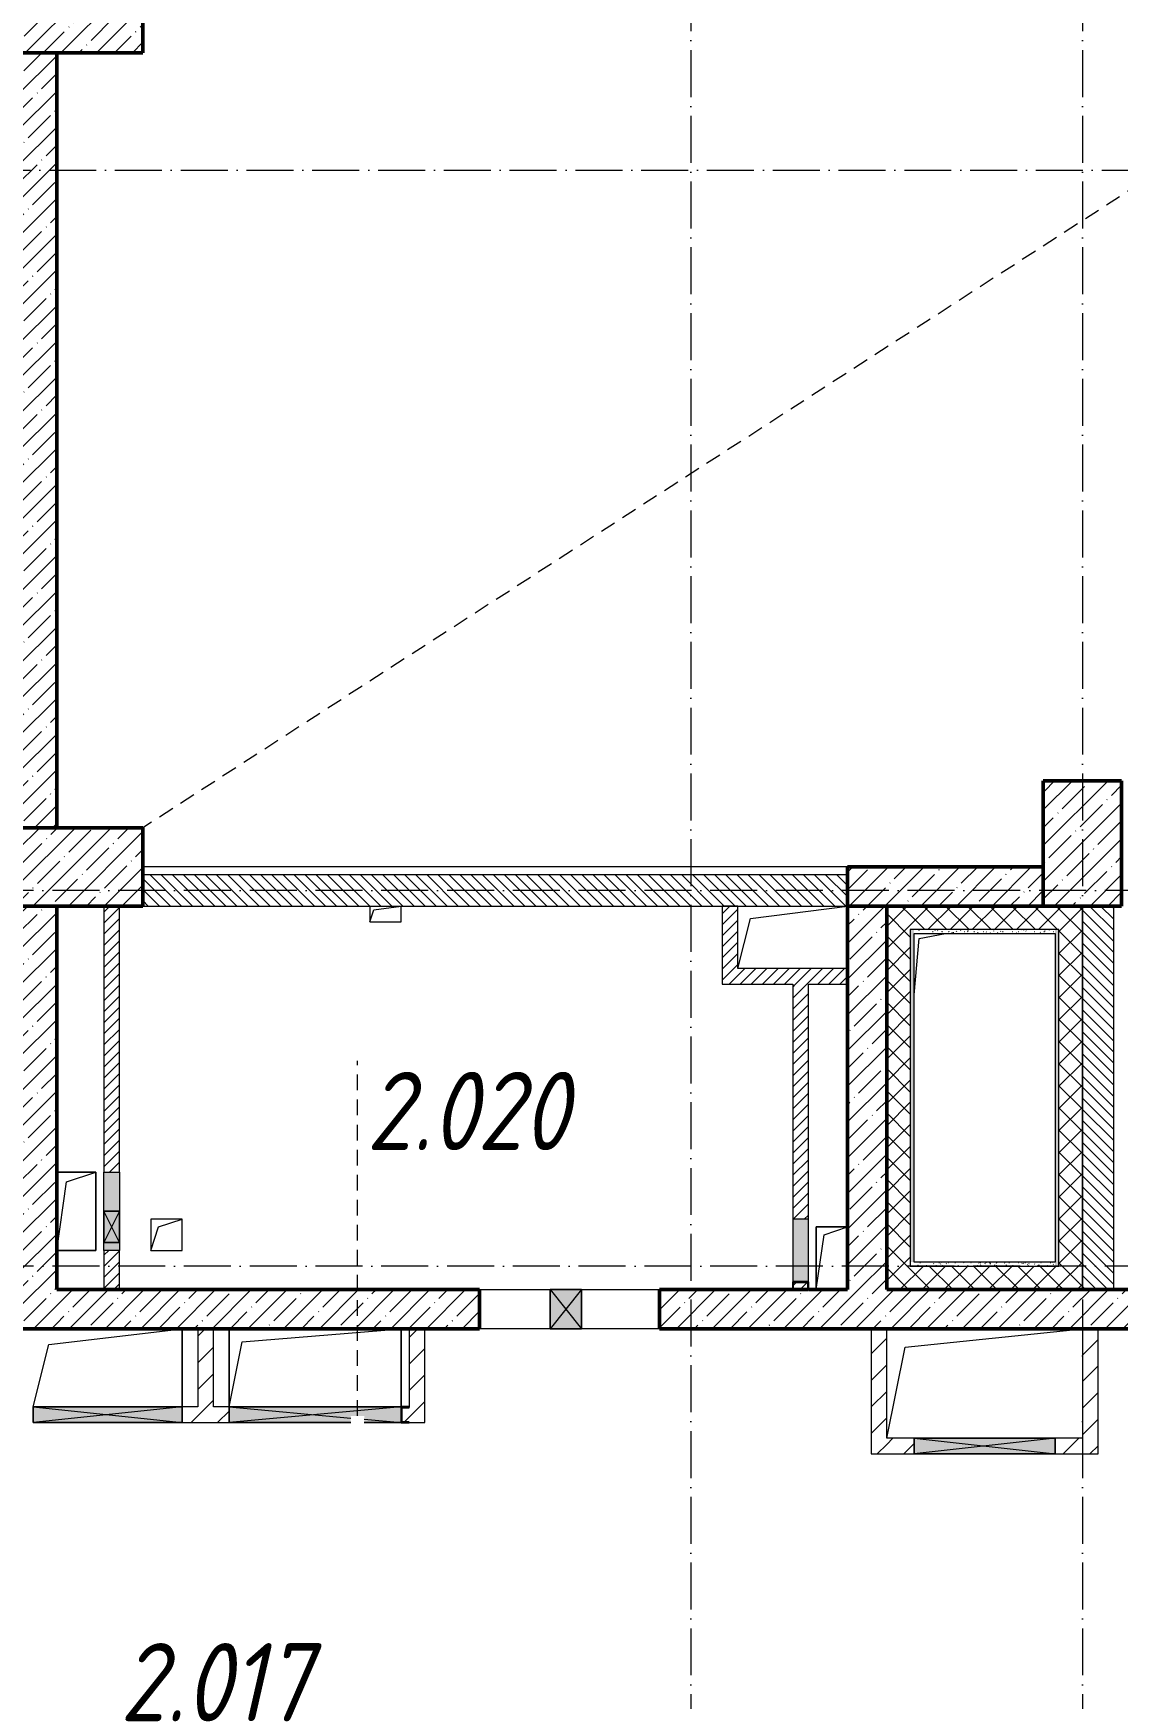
# Model space of a CAD drawing. Header units: millimetres. Extents: x -213536 to 1564669, y -45299 to 942238.
# Drawn here: x 594583 to 601508, y 636361 to 647000 of the extents above; entities that cross this region are included whole.
import ezdxf

# ---------------------------------------------------------------- set-up
doc = ezdxf.new("R2010")
doc.units = ezdxf.units.MM
doc.linetypes.add('200_ШТРИХ_ш1п0_6_', pattern=[160, 100, -60])
doc.linetypes.add('50_200_ШТРИХ_1Т_ш5_п1_п1_', pattern=[700, 500, -100, 0, -100])
for name, color, linetype, lineweight in [('3.1) ЖБ окна 1.2 м', 102, 'Continuous', 30), ('A-DETL-____-OTLN-3', 7, '200_ШТРИХ_ш1п0_6_', 9), ('A-DETL-GENF-OTLN', 7, 'Continuous', 9), ('A-FLOR-____-OTLN', 7, 'Continuous', 9), ('A-GENM-____-MCUT', 7, 'Continuous', 25), ('A-GENM-____-OTLN', 7, 'Continuous', 9), ('A-GENM-____-OTLN-1', 7, 'Continuous', 25), ('A-GLAZ-____-OTLN', 7, 'Continuous', 9), ('A-WALL-____-MCUT', 7, 'Continuous', 13), ('A-WALL-____-MCUT-1', 7, 'Continuous', 9), ('A-WALL-____-MCUT-2', 7, 'Continuous', 50), ('A-WALL-____-OTLN', 7, 'Continuous', 9), ('A-WALL-____-PATT-1', 7, 'Continuous', 9), ('A-WALL-FNSH-MCUT-1', 7, 'Continuous', 9), ('S-COLS-____-MCUT', 7, 'Continuous', 50), ('S-COLS-____-OTLN', 7, 'Continuous', 9), ('S-GRID-____-OTLN-1', 7, '50_200_ШТРИХ_1Т_ш5_п1_п1_', 9), ('Марки помещений', 7, 'Continuous', 9)]:
    doc.layers.add(name, color=color, linetype=linetype, lineweight=lineweight)
for name, color, linetype, lineweight, true_color in [('A-DETL-GENF-OTLN-3', 9, 'Continuous', 9, 0x808080), ('A-DETL-GENF-OTLN-4', 9, '200_ШТРИХ_ш1п0_6_', 9, 0x808080), ('A-GLAZ-____-OTLN-1', 7, 'Continuous', 9, 0xc0c0c0), ('A-WALL-____-PATT-2', 7, 'Continuous', 9, 0x787878)]:
    doc.layers.add(name, color=color, linetype=linetype, lineweight=lineweight, true_color=true_color)
doc.styles.add('ISOCPEUR_I_2', font='isocpeui.ttf', dxfattribs={"width": 0.85, "height": 2.3})
pattern_1 = [(45, (544282.637, 571544.04), (-35.35534, 35.35534), [])]
pattern_2 = [(45, (544282.64, 571544.04), (-114.04925, 114.04925), []), (45, (544396.69, 571544.04), (-114.04925, 114.04925), [201.612, -40.322, 3.353, -36.97])]
pattern_3 = [(135, (544282.637, 571544.04), (-35.35534, -35.35534), [])]
pattern_4 = [(0, (544282.637, 571544.04), (81.28, 20.32), [3.353, -57.607, 3.353, -57.607, -325.12]), (0, (544282.637, 571544.04), (81.28, 20.32), [-121.92, 3.353, -118.567, 3.353, -57.607, -142.24]), (0, (544282.637, 571544.04), (81.28, 20.32), [-304.8, 3.353, -37.287, 3.353, -98.247]), (120, (544313.117, 571554.2), (-58.237636, 60.230545), [3.353, -57.607, 3.353, -57.607, -325.12]), (120, (544313.117, 571554.2), (-58.237636, 60.230545), [-121.92, 3.353, -118.567, 3.353, -57.607, -142.24]), (120, (544313.117, 571554.2), (-58.237636, 60.230545), [-304.8, 3.353, -37.287, 3.353, -98.247]), (240, (544323.277, 571594.84), (-23.042364, -80.550545), [3.353, -57.607, 3.353, -57.607, -325.12]), (240, (544323.277, 571594.84), (-23.042364, -80.550545), [-121.92, 3.353, -118.567, 3.353, -57.607, -142.24]), (240, (544323.277, 571594.84), (-23.042364, -80.550545), [-304.8, 3.353, -37.287, 3.353, -98.247])]
pattern_5 = [(45, (544282.64, 571544.04), (-70.71068, 70.71068), []), (135, (544282.64, 571544.04), (-70.71068, -70.71068), [])]
pattern_6 = [(45, (544282.64, 571544.04), (-84.85281, 84.85281), [])]

# ---------------------------------------------------------------- blocks, each defined once
blk = doc.blocks.new('BSC_Колонна _Прямоугольная - 500х800-V75-АР1_План отверстий 2 этажа в осях 1-64_Ю-ЯЯ')
at = {"layer": 'S-COLS-____-OTLN'}
h = blk.add_hatch(dxfattribs=at)
h.set_pattern_fill('FP_87', color=256, style=0, pattern_type=2)
h.set_pattern_definition([(315, (-75581.04, 50600), (114.04925, 114.04925), []), (315, (-75581.04, 50485.95), (114.04925, 114.04925), [201.613, -40.323, 3.353, -36.97])])
h.paths.add_polyline_path([(-250, -400), (250, -400), (250, 400), (-250, 400)], flags=0)
at = {"layer": 'S-COLS-____-MCUT'}
for p, q in [((250, 400), (-250, 400)), ((-250, 400), (-250, -400)), ((250, -400), (250, 400)), ((-250, -400), (250, -400))]:
    blk.add_line(p, q, dxfattribs=at)
blk = doc.blocks.new('BSC_Колонна _Прямоугольная - 500х800-V76-АР1_План отверстий 2 этажа в осях 1-64_Ю-ЯЯ')
at = {"layer": 'S-COLS-____-OTLN'}
h = blk.add_hatch(dxfattribs=at)
h.set_pattern_fill('FP_88', color=256, style=0, pattern_type=2)
h.set_pattern_definition([(315, (-70131.04, 50600), (114.04925, 114.04925), []), (315, (-70131.04, 50485.95), (114.04925, 114.04925), [201.613, -40.323, 3.353, -36.97])])
h.paths.add_polyline_path([(-250, -400), (250, -400), (250, 400), (-250, 400)], flags=0)
at = {"layer": 'S-COLS-____-MCUT'}
for p, q in [((250, 400), (-250, 400)), ((-250, 400), (-250, -400)), ((250, -400), (250, 400)), ((-250, -400), (250, -400))]:
    blk.add_line(p, q, dxfattribs=at)
blk = doc.blocks.new('BSC_Колонна _Прямоугольная - 500х800-V86-АР1_План отверстий 2 этажа в осях 1-64_Ю-ЯЯ')
at = {"layer": 'S-COLS-____-OTLN'}
h = blk.add_hatch(dxfattribs=at)
h.set_pattern_fill('FP_99', color=256, style=0, pattern_type=2)
h.set_pattern_definition([(225, (57000, 70281.04), (114.04925, -114.04925), []), (225, (56885.95, 70281.04), (114.04925, -114.04925), [201.613, -40.323, 3.353, -36.97])])
h.paths.add_polyline_path([(-250, 400), (-250, -400), (250, -400), (250, 400)], flags=0)
at = {"layer": 'S-COLS-____-MCUT'}
for p, q in [((250, 400), (-250, 400)), ((-250, 400), (-250, -400)), ((250, -400), (250, 400)), ((-250, -400), (250, -400))]:
    blk.add_line(p, q, dxfattribs=at)
blk = doc.blocks.new('AR_Отверстие Ниша - Лючок-32402213-АР1_План отверстий 2 этажа в осях 1-64_Ю-ЯЯ')
at = {"layer": 'A-GLAZ-____-OTLN'}
h = blk.add_hatch(color=256, dxfattribs=at)
h.paths.add_polyline_path([(250, 50), (200, 50), (200, -50), (250, -50)], flags=0)
h.paths.add_polyline_path([(0, 50), (-250, 50), (-250, -50), (0, -50)], flags=0)
for p, q in [((-250, 50), (0, 50)), ((-250, -50), (-250, 50)), ((200, 50), (250, 50)), ((250, 50), (250, -50)), ((0, -50), (-250, -50)), ((250, -50), (200, -50))]:
    blk.add_line(p, q, dxfattribs=at)
blk = doc.blocks.new('AR_Отверстие Ниша - Лючок-32404098-АР1_План отверстий 2 этажа в осях 1-64_Ю-ЯЯ')
at = {"layer": 'A-GLAZ-____-OTLN'}
blk.add_hatch(color=256, dxfattribs=at).paths.add_polyline_path([(200, -50), (200, 50), (-200, 50), (-200, -50)], flags=0)
for p, q in [((200, 50), (-200, 50)), ((-200, 50), (-200, -50)), ((-200, -50), (200, -50))]:
    blk.add_line(p, q, dxfattribs=at)
blk = doc.blocks.new('154_Фахверк_СКБ_Швеллер - Тип_100_3960_зеркало-29769493-АР1_План отверстий 2 этажа в осях 1-64_Ю-ЯЯ')
at = {"layer": 'A-GENM-____-MCUT'}
for p, q in [((175, 50), (125, 50)), ((125, 50), (125, -50)), ((128, 47), (175, 47)), ((128, -47), (128, 47)), ((175, 47), (175, 50)), ((125, -50), (175, -50)), ((175, -47), (128, -47)), ((175, -50), (175, -47))]:
    blk.add_line(p, q, dxfattribs=at)
blk = doc.blocks.new('AR_Отверстие прямоугольное _в стене_ - AR_Отверстие прямоугольное _в стене__ВК-32402182-АР1_План отверстий 2 этажа в осях 1-64_Ю-ЯЯ')
at = {"layer": 'A-GLAZ-____-OTLN'}
blk.add_hatch(color=256, dxfattribs=at).paths.add_polyline_path([(100, 50), (-100, 50), (-100, -50), (100, -50)], flags=0)
at = {"layer": 'A-DETL-GENF-OTLN'}
for p, q in [((-100, -50), (-100, 50)), ((-100, 50), (100, 50)), ((100, 50), (-100, -50)), ((-100, 50), (100, -50)), ((100, 50), (-100, 50)), ((-100, 50), (-100, -50)), ((100, 50), (100, -50)), ((100, -50), (100, 50)), ((100, -50), (-100, -50)), ((-100, -50), (100, -50))]:
    blk.add_line(p, q, dxfattribs=at)
blk = doc.blocks.new('AR_Отверстие прямоугольное _в плите_ - AR_Отверстие прямоугольное _в плите_-V157-АР1_План отверстий 2 этажа в осях 1-64_Ю-ЯЯ')
at = {"layer": 'A-GENM-____-OTLN'}
for p, q in [((125, 250), (-125, 250)), ((-63, 188), (125, 250)), ((125, -250), (125, 250)), ((-125, -250), (-63, 188)), ((-125, -250), (125, -250))]:
    blk.add_line(p, q, dxfattribs=at)
blk = doc.blocks.new('AR_Отверстие прямоугольное _в плите_ - AR_Отверстие прямоугольное _в плите_-30459207-АР1_План отверстий 2 этажа в осях 1-64_Ю-ЯЯ')
at = {"layer": 'A-GENM-____-OTLN'}
for p, q in [((100, 100), (-100, 100)), ((-100, 100), (-100, -100)), ((-100, -100), (-50, 50)), ((-50, 50), (100, 100)), ((100, -100), (100, 100)), ((-100, -100), (100, -100))]:
    blk.add_line(p, q, dxfattribs=at)
blk = doc.blocks.new('AR_Отверстие прямоугольное _в плите_ - AR_Отверстие прямоугольное _в плите_-V161-АР1_План отверстий 2 этажа в осях 1-64_Ю-ЯЯ')
at = {"layer": 'A-GENM-____-OTLN'}
for p, q in [((100, 200), (-100, 200)), ((-100, 200), (-100, -200)), ((-100, -200), (-50, 150)), ((-50, 150), (100, 200))]:
    blk.add_line(p, q, dxfattribs=at)
blk = doc.blocks.new('AR_Отверстие прямоугольное _в плите_ - AR_Отверстие прямоугольное _в плите_-V176-АР1_План отверстий 2 этажа в осях 1-64_Ю-ЯЯ')
at = {"layer": 'A-GENM-____-OTLN'}
for p, q in [((-100, 50), (-100, -50)), ((-100, -50), (-75, 25)), ((-75, 25), (100, 50)), ((100, -50), (100, 50)), ((-100, -50), (100, -50))]:
    blk.add_line(p, q, dxfattribs=at)
blk = doc.blocks.new('AR_Отверстие прямоугольное _в плите_ - AR_Отверстие прямоугольное _в плите_-30552508-АР1_План отверстий 2 этажа в осях 1-64_Ю-ЯЯ')
at = {"layer": 'A-GENM-____-OTLN'}
for p, q in [((-550, 250), (-550, -250)), ((-467, 167), (550, 250)), ((550, -250), (550, 250)), ((-550, -250), (-467, 167))]:
    blk.add_line(p, q, dxfattribs=at)
blk = doc.blocks.new('AR_Отверстие прямоугольное _в плите_ - AR_Отверстие прямоугольное _в плите_-30552516-АР1_План отверстий 2 этажа в осях 1-64_Ю-ЯЯ')
at = {"layer": 'A-GENM-____-OTLN'}
for p, q in [((-450, 658), (-417, 1017)), ((-417, 1017), (-250, 1050))]:
    blk.add_line(p, q, dxfattribs=at)
blk = doc.blocks.new('AR_Отверстие прямоугольное _в плите_ - AR_Отверстие прямоугольное _в плите_-30552779-АР1_План отверстий 2 этажа в осях 1-64_Ю-ЯЯ')
at = {"layer": 'A-GENM-____-OTLN'}
for p, q in [((-508, 233), (625, 350)), ((-625, -350), (-508, 233))]:
    blk.add_line(p, q, dxfattribs=at)
blk = doc.blocks.new('AR_Отверстие прямоугольное _в плите_ - AR_Отверстие прямоугольное _в плите_-30552525-АР1_План отверстий 2 этажа в осях 1-64_Ю-ЯЯ')
at = {"layer": 'A-GENM-____-OTLN'}
for p, q in [((-350, -200), (-270, 120)), ((-270, 120), (350, 200))]:
    blk.add_line(p, q, dxfattribs=at)
blk = doc.blocks.new('AR_Отверстие прямоугольное _в стене__БезПР - AR_Отверстие прямоугольное _в стене__БезПР-30578456-АР1_План отверстий 2 этажа в осях 1-64_Ю-ЯЯ')
at = {"layer": 'A-GLAZ-____-OTLN-1'}
blk.add_hatch(color=256, dxfattribs=at).paths.add_polyline_path([(100, -125), (100, 125), (-100, 125), (-100, -125)], flags=0)
at = {"layer": 'A-DETL-GENF-OTLN'}
for p, q in [((-100, -125), (-100, 125)), ((-100, 125), (100, 125)), ((100, 125), (-100, -125)), ((-100, 125), (100, -125)), ((100, 125), (-100, 125)), ((-100, 125), (-100, -125)), ((100, 125), (100, -125)), ((100, -125), (100, 125)), ((100, -125), (-100, -125)), ((-100, -125), (100, -125))]:
    blk.add_line(p, q, dxfattribs=at)
at = {"layer": 'A-GLAZ-____-OTLN'}
blk.add_line((100, 125), (-100, 125), dxfattribs=at)
blk = doc.blocks.new('AR_Отверстие прямоугольное _в плите_ - AR_Отверстие прямоугольное _в плите_-30552717-АР1_План отверстий 2 этажа в осях 1-64_Ю-ЯЯ')
at = {"layer": 'A-GENM-____-OTLN'}
for p, q in [((-375, 150), (475, 250)), ((475, -250), (475, 250)), ((-475, -250), (-375, 150))]:
    blk.add_line(p, q, dxfattribs=at)
blk = doc.blocks.new('AR_Отверстие прямоугольное _в стене__БезПР - AR_Отверстие прямоугольное _в стене__БезПР-36428360-АР1_План отверстий 2 этажа в осях 1-64_Ю-ЯЯ')
at = {"layer": 'A-GLAZ-____-OTLN'}
blk.add_hatch(color=256, dxfattribs=at).paths.add_polyline_path([(450, -50), (450, 50), (-450, 50), (-450, -50), (170, -50)], flags=0)
at = {"layer": 'A-DETL-GENF-OTLN'}
for p, q in [((-450, -50), (-450, 50)), ((-450, 50), (450, 50)), ((450, 50), (-450, -50)), ((-450, 50), (450, -50)), ((450, 50), (-450, 50)), ((-450, 50), (-450, -50)), ((450, 50), (450, -50)), ((450, -50), (450, 50)), ((450, -50), (-450, -50)), ((-450, -50), (450, -50))]:
    blk.add_line(p, q, dxfattribs=at)
at = {"layer": 'A-GLAZ-____-OTLN'}
blk.add_line((450, 50), (-450, 50), dxfattribs=at)
blk = doc.blocks.new('AR_Отверстие прямоугольное _в стене__БезПР - AR_Отверстие прямоугольное _в стене__БезПР-36428547-АР1_План отверстий 2 этажа в осях 1-64_Ю-ЯЯ')
at = {"layer": 'A-GLAZ-____-OTLN'}
blk.add_hatch(color=256, dxfattribs=at).paths.add_polyline_path([(475, -50), (475, 50), (-475, 50), (-475, -50)], flags=0)
at = {"layer": 'A-DETL-GENF-OTLN'}
for p, q in [((-475, -50), (-475, 50)), ((-475, 50), (475, 50)), ((475, 50), (-475, -50)), ((-475, 50), (475, -50)), ((475, 50), (-475, 50)), ((-475, 50), (-475, -50)), ((475, 50), (475, -50)), ((475, -50), (475, 50)), ((475, -50), (-475, -50)), ((-475, -50), (475, -50))]:
    blk.add_line(p, q, dxfattribs=at)
at = {"layer": 'A-GLAZ-____-OTLN'}
blk.add_line((475, 50), (-475, 50), dxfattribs=at)
blk = doc.blocks.new('154_Фахверк_СКБ_Швеллер - Тип_100_3960_зеркало-V205-АР1_План отверстий 2 этажа в осях 1-64_Ю-ЯЯ')
at = {"layer": 'A-GENM-____-MCUT'}
for p, q in [((175, 50), (125, 50)), ((128, 47), (175, 47)), ((128, -47), (128, 47)), ((175, 47), (175, 50)), ((125, -50), (175, -50)), ((175, -47), (128, -47)), ((175, -50), (175, -47))]:
    blk.add_line(p, q, dxfattribs=at)
blk = doc.blocks.new('AR_Отверстие прямоугольное _в стене_ - AR_Отверстие прямоугольное _в стене__ОВ-36926784-АР1_План отверстий 2 этажа в осях 1-64_Ю-ЯЯ')
at = {"layer": 'A-GLAZ-____-OTLN'}
blk.add_hatch(color=256, dxfattribs=at).paths.add_polyline_path([(227, -50), (227, -7), (313, -7), (313, -50), (550, -50), (550, 50), (-550, 50), (-550, -50)], flags=0)
at = {"layer": 'A-DETL-GENF-OTLN'}
for p, q in [((-550, -50), (-550, 50)), ((-550, 50), (550, 50)), ((550, 50), (-550, -50)), ((-550, 50), (227, -21)), ((550, 50), (-550, 50)), ((-550, 50), (-550, -50)), ((550, 50), (550, -50)), ((550, -50), (550, 50)), ((227, -50), (-550, -50)), ((-550, -50), (227, -50)), ((313, -28), (550, -50)), ((550, -50), (313, -50)), ((313, -50), (550, -50))]:
    blk.add_line(p, q, dxfattribs=at)
blk = doc.blocks.new('DET_L_Имитация разреза_ISO2-5 - Вправо-29863948-АР1_План отверстий 2 этажа в осях 1-64_Ю-ЯЯ')
at = {"layer": 'A-DETL-GENF-OTLN-4'}
blk.add_line((143, 0), (2410, 0), dxfattribs=at)
blk = doc.blocks.new('2этаж')
at = {"layer": 'S-GRID-____-OTLN-1', "color": 251, "ltscale": 0.6, "true_color": 0x636466}
for p, q in [((38908.3, 549908.8), (38908.3, 511907.5)), ((41408.3, 549908.8), (41408.3, 511907.5)), ((18845.8, 533597), (88482.7, 533597)), ((88482.7, 528997), (33650.4, 528997)), ((88482.7, 526597), (-20260.4, 526597))]:
    blk.add_line(p, q, dxfattribs=at)

msp = doc.modelspace()

# ---------------------------------------------------------------- hatches: boundary and pattern name
at = {"layer": 'A-WALL-____-PATT-1'}
h = msp.add_hatch(dxfattribs=at)
h.set_pattern_fill('FP_13', color=256, style=0, pattern_type=2)
h.set_pattern_definition(pattern_2)
h.paths.add_polyline_path([(594732.6, 641925.1), (594732.6, 646875.1), (594482.6, 646875.1), (594482.6, 641925.1)], flags=0)
h = msp.add_hatch(dxfattribs=at)
h.set_pattern_fill('FP_6', color=256, style=0, pattern_type=2)
h.set_pattern_definition(pattern_3)
h.paths.add_polyline_path([(599782.6, 641425.1), (599782.6, 641625.1), (595282.6, 641625.1), (595282.6, 641425.1), (599060, 641425.1)], flags=0)
h = msp.add_hatch(dxfattribs=at)
h.set_pattern_fill('FP_13', color=256, style=0, pattern_type=2)
h.set_pattern_definition(pattern_2)
h.paths.add_polyline_path([(599782.6, 641425.1), (601032.6, 641425.1), (601032.6, 641675.1), (599782.6, 641675.1)], flags=0)
h = msp.add_hatch(dxfattribs=at)
h.set_pattern_fill('FP_13', color=256, style=0, pattern_type=2)
h.set_pattern_definition(pattern_2)
h.paths.add_polyline_path([(594732.6, 638725.1), (594732.6, 641425.1), (594482.6, 641425.1), (594482.6, 638725.1), (594641.2, 638725.1)], flags=0)
h = msp.add_hatch(dxfattribs=at)
h.set_pattern_fill('FP_5', color=256, style=0, pattern_type=2)
h.set_pattern_definition(pattern_1)
h.paths.add_polyline_path([(595132.6, 638975.1), (595132.6, 639225.1), (595032.6, 639225.1), (595032.6, 638975.1)], flags=0)
h.paths.add_polyline_path([(595032.6, 639725.1), (595132.6, 639725.1), (595132.6, 641425.1), (595032.6, 641425.1), (595032.6, 640069.5)], flags=0)
h = msp.add_hatch(dxfattribs=at)
h.set_pattern_fill('FP_5', color=256, style=0, pattern_type=2)
h.set_pattern_definition(pattern_1)
h.paths.add_polyline_path([(598982.6, 640925.1), (599082.6, 640925.1), (599082.6, 641425.1), (598982.6, 641425.1)], flags=0)
h = msp.add_hatch(dxfattribs=at)
h.set_pattern_fill('FP_13', color=256, style=0, pattern_type=2)
h.set_pattern_definition(pattern_2)
h.paths.add_polyline_path([(600032.6, 638975.1), (600032.6, 641425.1), (599782.6, 641425.1), (599782.6, 638975.1)], flags=0)
h = msp.add_hatch(dxfattribs=at)
h.set_pattern_fill('FP_1', color=256, style=0, pattern_type=2)
h.set_pattern_definition(pattern_5)
h.paths.add_polyline_path([(600032.6, 639125.1), (600182.6, 639125.1), (600182.6, 641425.1), (600032.6, 641425.1), (600032.6, 639150.1)], flags=0)
h = msp.add_hatch(dxfattribs=at)
h.set_pattern_fill('FP_1', color=256, style=0, pattern_type=2)
h.set_pattern_definition(pattern_5)
h.paths.add_polyline_path([(600827.5, 641275.1), (601132.6, 641275.1), (601132.6, 641425.1), (600182.6, 641425.1), (600182.6, 641275.1), (600207.6, 641275.1)], flags=0)
h = msp.add_hatch(dxfattribs=at)
h.set_pattern_fill('FP_1', color=256, style=0, pattern_type=2)
h.set_pattern_definition(pattern_5)
h.paths.add_polyline_path([(601132.6, 638975.1), (601282.6, 638975.1), (601282.6, 641425.1), (601132.6, 641425.1), (601132.6, 639125.1)], flags=0)
h = msp.add_hatch(dxfattribs=at)
h.set_pattern_fill('FP_6', color=256, style=0, pattern_type=2)
h.set_pattern_definition(pattern_3)
h.paths.add_polyline_path([(601482.6, 638975.1), (601482.6, 641425.1), (601282.6, 641425.1), (601282.6, 638975.1)], flags=0)
h = msp.add_hatch(dxfattribs=at)
h.set_pattern_fill('FP_5', color=256, style=0, pattern_type=2)
h.set_pattern_definition(pattern_1)
h.paths.add_polyline_path([(599532.6, 640925.1), (599782.6, 640925.1), (599782.6, 641025.1), (599082.6, 641025.1), (599082.6, 640925.1), (599432.6, 640925.1)], flags=0)
h = msp.add_hatch(dxfattribs=at)
h.set_pattern_fill('FP_5', color=256, style=0, pattern_type=2)
h.set_pattern_definition(pattern_1)
h.paths.add_polyline_path([(599529.6, 638975.1), (599529.6, 639022.1), (599435.6, 639022.1), (599435.6, 638975.1), (599482.6, 638975.1)], flags=0)
h.paths.add_polyline_path([(599532.6, 639425.1), (599532.6, 640925.1), (599432.6, 640925.1), (599432.6, 639425.1)], flags=0)
h = msp.add_hatch(dxfattribs=at)
h.set_pattern_fill('FP_1', color=256, style=0, pattern_type=2)
h.set_pattern_definition(pattern_5)
h.paths.add_polyline_path([(601107.6, 638975.1), (601132.6, 638975.1), (601132.6, 639125.1), (600032.6, 639125.1), (600032.6, 638975.1), (600827.5, 638975.1)], flags=0)
h = msp.add_hatch(dxfattribs=at)
h.set_pattern_fill('FP_13', color=256, style=0, pattern_type=2)
h.set_pattern_definition(pattern_2)
h.paths.add_polyline_path([(601482.6, 638725.1), (601482.6, 638975.1), (598582.6, 638975.1), (598582.6, 638725.1), (600827.5, 638725.1)], flags=0)
h.paths.add_polyline_path([(597292.5, 638725.1), (597432.6, 638725.1), (597432.6, 638975.1), (594732.6, 638975.1), (594732.6, 638725.1), (597082.6, 638725.1)], flags=0)
h = msp.add_hatch(dxfattribs=at)
h.set_pattern_fill('FP_13', color=256, style=0, pattern_type=2)
h.set_pattern_definition(pattern_2)
h.paths.add_polyline_path([(607532.6, 638725.1), (607532.6, 638975.1), (606232.6, 638975.1), (606232.6, 638725.1), (607282.6, 638725.1)], flags=0)
h.paths.add_polyline_path([(605232.6, 638725.1), (605232.6, 638975.1), (604232.6, 638975.1), (604232.6, 638725.1), (604362.5, 638725.1)], flags=0)
h.paths.add_polyline_path([(601832.6, 638725.1), (603082.6, 638725.1), (603082.6, 638975.1), (601482.6, 638975.1), (601482.6, 638725.1)], flags=0)
h = msp.add_hatch(dxfattribs=at)
h.set_pattern_fill('FP_4', color=256, style=0, pattern_type=2)
h.set_pattern_definition(pattern_6)
h.paths.add_polyline_path([(595732.6, 638225.1), (595732.6, 638725.1), (595632.6, 638725.1), (595632.6, 638225.1)], flags=0)
h = msp.add_hatch(dxfattribs=at)
h.set_pattern_fill('FP_4', color=256, style=0, pattern_type=2)
h.set_pattern_definition(pattern_6)
h.paths.add_polyline_path([(597082.6, 638225.1), (597082.6, 638725.1), (596982.6, 638725.1), (596982.6, 638225.1)], flags=0)
h = msp.add_hatch(dxfattribs=at)
h.set_pattern_fill('FP_4', color=256, style=0, pattern_type=2)
h.set_pattern_definition(pattern_6)
h.paths.add_polyline_path([(600032.6, 637925.1), (600032.6, 638725.1), (599932.6, 638725.1), (599932.6, 637925.1)], flags=0)
h = msp.add_hatch(dxfattribs=at)
h.set_pattern_fill('FP_4', color=256, style=0, pattern_type=2)
h.set_pattern_definition(pattern_6)
h.paths.add_polyline_path([(601382.6, 638025.1), (601382.6, 638725.1), (601282.6, 638725.1), (601282.6, 638025.1)], flags=0)
h = msp.add_hatch(dxfattribs=at)
h.set_pattern_fill('FP_4', color=256, style=0, pattern_type=2)
h.set_pattern_definition(pattern_6)
h.paths.add_polyline_path([(597082.6, 638125.1), (597082.6, 638225.1), (596982.6, 638225.1), (596982.6, 638222.1), (596935.6, 638222.1), (596935.6, 638128.1), (596982.6, 638128.1), (596982.6, 638125.1)], flags=0)
h.paths.add_polyline_path([(595832.6, 638125.1), (595832.6, 638225.1), (595532.6, 638225.1), (595532.6, 638125.1)], flags=0)
h = msp.add_hatch(dxfattribs=at)
h.set_pattern_fill('FP_4', color=256, style=0, pattern_type=2)
h.set_pattern_definition(pattern_6)
h.paths.add_polyline_path([(601382.6, 637925.1), (601382.6, 638025.1), (601107.6, 638025.1), (601107.6, 637925.1)], flags=0)
h.paths.add_polyline_path([(600032.6, 637925.1), (600207.6, 637925.1), (600207.6, 638025.1), (600032.6, 638025.1)], flags=0)
at = {"layer": 'A-WALL-____-PATT-2'}
h = msp.add_hatch(dxfattribs=at)
h.set_pattern_fill('FP_164', color=256, style=0, pattern_type=2)
h.set_pattern_definition(pattern_4)
h.paths.add_polyline_path([(600182.6, 639150.1), (600207.6, 639150.1), (600207.6, 641275.1), (600182.6, 641275.1), (600182.6, 640069.5)], flags=0)
h = msp.add_hatch(dxfattribs=at)
h.set_pattern_fill('FP_164', color=256, style=0, pattern_type=2)
h.set_pattern_definition(pattern_4)
h.paths.add_polyline_path([(600207.6, 641250.1), (601107.6, 641250.1), (601107.6, 641275.1), (600207.6, 641275.1)], flags=0)
h = msp.add_hatch(dxfattribs=at)
h.set_pattern_fill('FP_164', color=256, style=0, pattern_type=2)
h.set_pattern_definition(pattern_4)
h.paths.add_polyline_path([(601107.6, 639125.1), (601132.6, 639125.1), (601132.6, 641275.1), (601107.6, 641275.1), (601107.6, 639150.1)], flags=0)
h = msp.add_hatch(dxfattribs=at)
h.set_pattern_fill('FP_164', color=256, style=0, pattern_type=2)
h.set_pattern_definition(pattern_4)
h.paths.add_polyline_path([(601107.6, 639125.1), (601107.6, 639150.1), (600182.6, 639150.1), (600182.6, 639125.1), (600827.5, 639125.1)], flags=0)

# ---------------------------------------------------------------- linework, layer by layer
at = {"layer": 'A-DETL-____-OTLN-3'}
msp.add_line((618182.6, 656725.1), (595282.6, 641925.1), dxfattribs=at)
at = {"layer": 'A-FLOR-____-OTLN'}
for p, q in [((599782.6, 641675.1), (595282.6, 641675.1)), ((594732.6, 639725.1), (594982.6, 639725.1)), ((594982.6, 639725.1), (594982.6, 639225.1)), ((599582.6, 639375.1), (599782.6, 639375.1)), ((599582.6, 638975.1), (599582.6, 639375.1)), ((594982.6, 639225.1), (594732.6, 639225.1)), ((595532.6, 638725.1), (595532.6, 638225.1)), ((595832.6, 638225.1), (595832.6, 638725.1)), ((596932.6, 638725.1), (596932.6, 638225.1))]:
    msp.add_line(p, q, dxfattribs=at)
at = {"layer": 'A-WALL-____-MCUT'}
for p, q in [((599782.6, 641625.1), (595282.6, 641625.1)), ((595282.6, 641425.1), (599782.6, 641425.1)), ((599782.6, 641425.1), (599782.6, 641425.1)), ((601282.6, 641425.1), (601282.6, 638975.1)), ((601482.6, 638975.1), (601482.6, 641425.1))]:
    msp.add_line(p, q, dxfattribs=at)
at = {"layer": 'A-WALL-____-MCUT-1'}
for p, q in [((601282.6, 638975.1), (601282.6, 641425.1)), ((600182.6, 641275.1), (600182.6, 639125.1)), ((601132.6, 641275.1), (600182.6, 641275.1)), ((601132.6, 639125.1), (601132.6, 641275.1)), ((600182.6, 639125.1), (601132.6, 639125.1))]:
    msp.add_line(p, q, dxfattribs=at)
at = {"layer": 'A-WALL-____-MCUT-2'}
for p, q in [((594732.6, 641925.1), (594732.6, 646875.1)), ((601032.6, 641675.1), (599782.6, 641675.1)), ((599782.6, 641675.1), (599782.6, 641425.1)), ((594732.6, 638975.1), (594732.6, 641425.1)), ((599782.6, 641425.1), (599782.6, 638975.1)), ((599782.6, 641425.1), (601032.6, 641425.1)), ((600032.6, 638975.1), (600032.6, 641425.1)), ((597432.6, 638975.1), (594732.6, 638975.1)), ((597432.6, 638725.1), (597432.6, 638975.1)), ((599432.6, 638975.1), (598582.6, 638975.1)), ((598582.6, 638975.1), (598582.6, 638725.1)), ((599529.6, 638975.1), (599435.6, 638975.1)), ((599782.6, 638975.1), (599532.6, 638975.1)), ((601832.6, 638975.1), (600032.6, 638975.1)), ((594482.6, 638725.1), (597432.6, 638725.1)), ((598582.6, 638725.1), (603082.6, 638725.1))]:
    msp.add_line(p, q, dxfattribs=at)
at = {"layer": 'A-WALL-____-OTLN'}
for p, q in [((597432.6, 638975.1), (597884, 638975.1)), ((598084, 638975.1), (598582.6, 638975.1)), ((597884, 638725.1), (597432.6, 638725.1)), ((598582.6, 638725.1), (598084, 638725.1))]:
    msp.add_line(p, q, dxfattribs=at)
at = {"layer": 'A-WALL-FNSH-MCUT-1'}
for p, q in [((595032.6, 641425.1), (595032.6, 639725.1)), ((595132.6, 639725.1), (595132.6, 641425.1)), ((598982.6, 641425.1), (598982.6, 640925.1)), ((599082.6, 641425.1), (598982.6, 641425.1)), ((599082.6, 641025.1), (599082.6, 641425.1)), ((600207.6, 639150.1), (600207.6, 641250.1)), ((600207.6, 641250.1), (601107.6, 641250.1)), ((601107.6, 641250.1), (601107.6, 639150.1)), ((599782.6, 641025.1), (599082.6, 641025.1)), ((598982.6, 640925.1), (599432.6, 640925.1)), ((599432.6, 640925.1), (599432.6, 639425.1)), ((599532.6, 639425.1), (599532.6, 640925.1)), ((599532.6, 640925.1), (599782.6, 640925.1)), ((595032.6, 639225.1), (595032.6, 638975.1)), ((595132.6, 638975.1), (595132.6, 639225.1)), ((601107.6, 639150.1), (600207.6, 639150.1)), ((595632.6, 638725.1), (595632.6, 638225.1)), ((595732.6, 638225.1), (595732.6, 638725.1)), ((596982.6, 638725.1), (596982.6, 638225.1)), ((597082.6, 638125.1), (597082.6, 638725.1)), ((599932.6, 638725.1), (599932.6, 637925.1)), ((600032.6, 638025.1), (600032.6, 638725.1)), ((601282.6, 638725.1), (601282.6, 638025.1)), ((601382.6, 637925.1), (601382.6, 638725.1)), ((595632.6, 638225.1), (595532.6, 638225.1)), ((595832.6, 638225.1), (595732.6, 638225.1)), ((595532.6, 638125.1), (595832.6, 638125.1)), ((596982.6, 638125.1), (597082.6, 638125.1)), ((600207.6, 638025.1), (600032.6, 638025.1)), ((601282.6, 638025.1), (601107.6, 638025.1)), ((599932.6, 637925.1), (600207.6, 637925.1)), ((601107.6, 637925.1), (601382.6, 637925.1))]:
    msp.add_line(p, q, dxfattribs=at)

# ---------------------------------------------------------------- block references
at = {"layer": '3.1) ЖБ окна 1.2 м'}
msp.add_blockref('2этаж', (559874.3, 112528.1), dxfattribs=at)
at = {"layer": 'A-DETL-GENF-OTLN-3', "rotation": 90.00000000000072}
msp.add_blockref('DET_L_Имитация разреза_ISO2-5 - Вправо-29863948-АР1_План отверстий 2 этажа в осях 1-64_Ю-ЯЯ', (596652.6, 638025.1), dxfattribs=at)
at = {"layer": 'A-GENM-____-OTLN'}
for name, p in [('AR_Отверстие прямоугольное _в плите_ - AR_Отверстие прямоугольное _в плите_-V176-АР1_План отверстий 2 этажа в осях 1-64_Ю-ЯЯ', (596832.6, 641375.1)), ('AR_Отверстие прямоугольное _в плите_ - AR_Отверстие прямоугольное _в плите_-30552525-АР1_План отверстий 2 этажа в осях 1-64_Ю-ЯЯ', (599432.6, 641225.1)), ('AR_Отверстие прямоугольное _в плите_ - AR_Отверстие прямоугольное _в плите_-30552516-АР1_План отверстий 2 этажа в осях 1-64_Ю-ЯЯ', (600657.6, 640200.1)), ('AR_Отверстие прямоугольное _в плите_ - AR_Отверстие прямоугольное _в плите_-V157-АР1_План отверстий 2 этажа в осях 1-64_Ю-ЯЯ', (594857.6, 639475.1)), ('AR_Отверстие прямоугольное _в плите_ - AR_Отверстие прямоугольное _в плите_-30459207-АР1_План отверстий 2 этажа в осях 1-64_Ю-ЯЯ', (595432.6, 639325.1)), ('AR_Отверстие прямоугольное _в плите_ - AR_Отверстие прямоугольное _в плите_-V161-АР1_План отверстий 2 этажа в осях 1-64_Ю-ЯЯ', (599682.6, 639175.1)), ('AR_Отверстие прямоугольное _в плите_ - AR_Отверстие прямоугольное _в плите_-30552717-АР1_План отверстий 2 этажа в осях 1-64_Ю-ЯЯ', (595057.6, 638475.1)), ('AR_Отверстие прямоугольное _в плите_ - AR_Отверстие прямоугольное _в плите_-30552508-АР1_План отверстий 2 этажа в осях 1-64_Ю-ЯЯ', (596382.6, 638475.1)), ('AR_Отверстие прямоугольное _в плите_ - AR_Отверстие прямоугольное _в плите_-30552779-АР1_План отверстий 2 этажа в осях 1-64_Ю-ЯЯ', (600657.6, 638375.1))]:
    msp.add_blockref(name, p, dxfattribs=at)
at = {"layer": 'A-GENM-____-OTLN-1', "rotation": 270}
msp.add_blockref('154_Фахверк_СКБ_Швеллер - Тип_100_3960_зеркало-29769493-АР1_План отверстий 2 этажа в осях 1-64_Ю-ЯЯ', (599482.6, 639150.1), dxfattribs=at)
at = {"layer": 'A-GENM-____-OTLN-1'}
msp.add_blockref('154_Фахверк_СКБ_Швеллер - Тип_100_3960_зеркало-V205-АР1_План отверстий 2 этажа в осях 1-64_Ю-ЯЯ', (596807.6, 638175.1), dxfattribs=at)
at = {"layer": 'A-GLAZ-____-OTLN', "rotation": 270}
for name, p in [('AR_Отверстие Ниша - Лючок-32402213-АР1_План отверстий 2 этажа в осях 1-64_Ю-ЯЯ', (595082.6, 639475.1)), ('AR_Отверстие прямоугольное _в стене_ - AR_Отверстие прямоугольное _в стене__ВК-32402182-АР1_План отверстий 2 этажа в осях 1-64_Ю-ЯЯ', (595082.6, 639375.1)), ('AR_Отверстие Ниша - Лючок-32404098-АР1_План отверстий 2 этажа в осях 1-64_Ю-ЯЯ', (599482.6, 639225.1))]:
    msp.add_blockref(name, p, dxfattribs=at)
at = {"layer": 'A-GLAZ-____-OTLN'}
for name, p in [('AR_Отверстие прямоугольное _в стене__БезПР - AR_Отверстие прямоугольное _в стене__БезПР-30578456-АР1_План отверстий 2 этажа в осях 1-64_Ю-ЯЯ', (597984, 638850.1)), ('AR_Отверстие прямоугольное _в стене__БезПР - AR_Отверстие прямоугольное _в стене__БезПР-36428547-АР1_План отверстий 2 этажа в осях 1-64_Ю-ЯЯ', (595057.6, 638175.1)), ('AR_Отверстие прямоугольное _в стене_ - AR_Отверстие прямоугольное _в стене__ОВ-36926784-АР1_План отверстий 2 этажа в осях 1-64_Ю-ЯЯ', (596382.6, 638175.1)), ('AR_Отверстие прямоугольное _в стене__БезПР - AR_Отверстие прямоугольное _в стене__БезПР-36428360-АР1_План отверстий 2 этажа в осях 1-64_Ю-ЯЯ', (600657.6, 637975.1))]:
    msp.add_blockref(name, p, dxfattribs=at)
at = {"layer": 'S-COLS-____-OTLN'}
for name, p, rotation in [('BSC_Колонна _Прямоугольная - 500х800-V75-АР1_План отверстий 2 этажа в осях 1-64_Ю-ЯЯ', (594882.6, 647125.1), 89.9999999999999), ('BSC_Колонна _Прямоугольная - 500х800-V86-АР1_План отверстий 2 этажа в осях 1-64_Ю-ЯЯ', (601282.6, 641825.1), 180), ('BSC_Колонна _Прямоугольная - 500х800-V76-АР1_План отверстий 2 этажа в осях 1-64_Ю-ЯЯ', (594882.6, 641675.1), 89.9999999999999)]:
    msp.add_blockref(name, p, dxfattribs=dict(at, rotation=rotation))

# ---------------------------------------------------------------- texts
at = {"layer": 'Марки помещений', "char_height": 500, "attachment_point": 1, "style": 'ISOCPEUR_I_2'}
for s, insert, width in [('2.020', (596709.7, 640365.7), 785.654), ('2.017', (595136.1, 636716.8), 737.552)]:
    msp.add_mtext(s, dxfattribs=dict(at, insert=insert, width=width))

doc.saveas('drawing.dxf')
